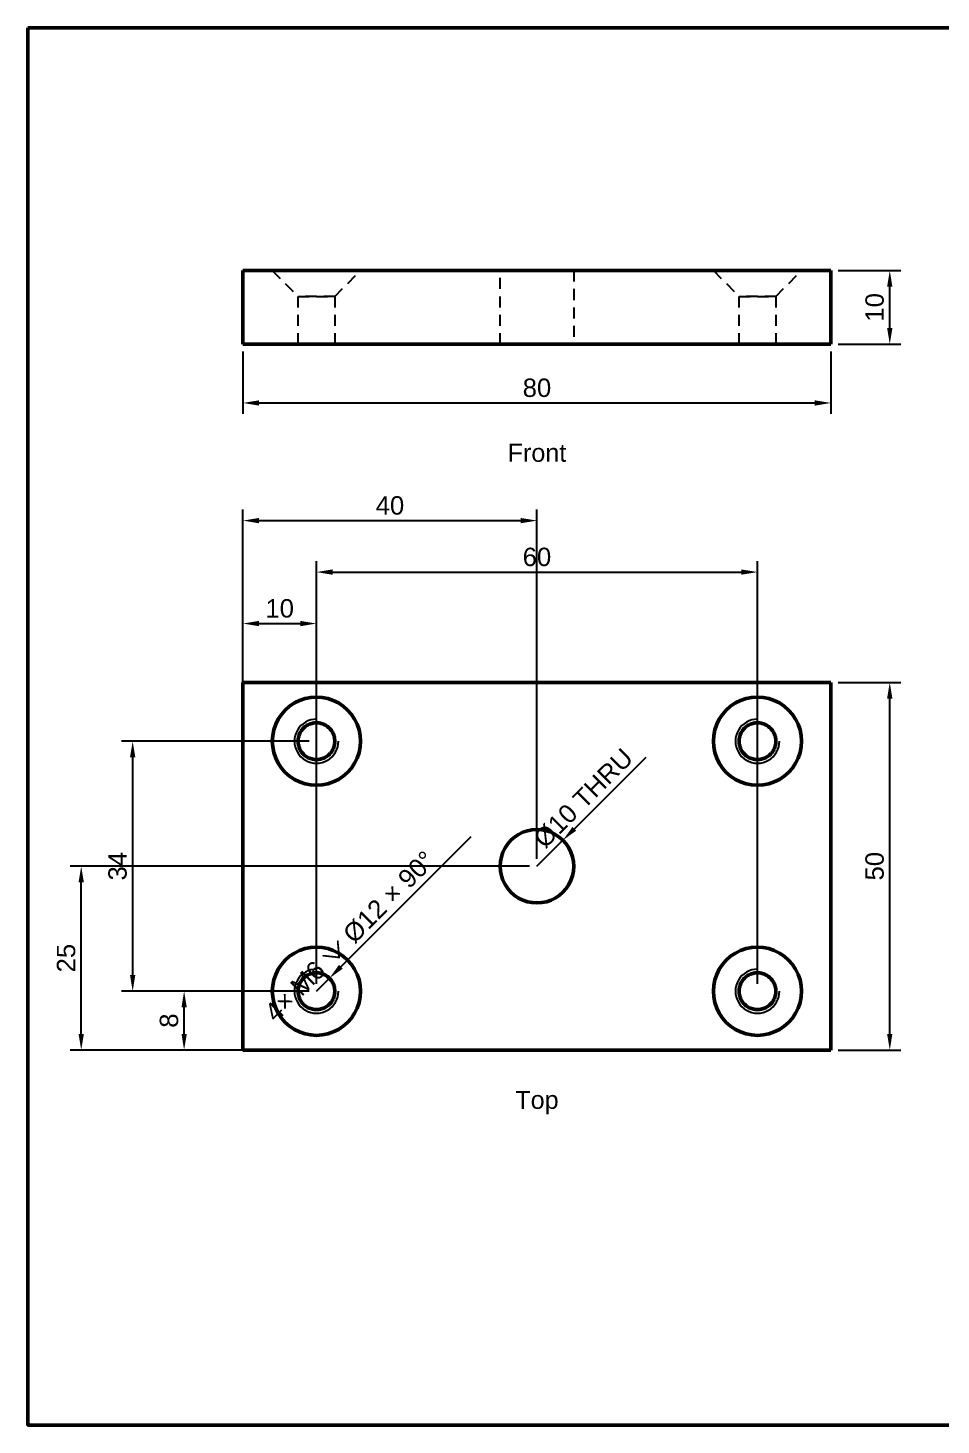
# Model space of a CAD drawing. Header units: millimetres. Extents: x 10 to 287, y 10 to 200.
# Drawn here: x 10 to 134.2, y 10 to 200 of the extents above; entities that cross this region are included whole.
import ezdxf
from ezdxf.enums import TextEntityAlignment as Align

# ---------------------------------------------------------------- set-up
doc = ezdxf.new("R2010")
doc.units = ezdxf.units.MM
doc.linetypes.add('HIDDEN', pattern=[2.5, 1.5, -1])
for name, color, linetype, lineweight in [('dims', 5, 'CONTINUOUS', 18), ('frame', 7, 'CONTINUOUS', 35), ('hidden', 8, 'HIDDEN', 25), ('text', 7, 'CONTINUOUS', 18), ('visible', 7, 'CONTINUOUS', 50)]:
    doc.layers.add(name, color=color, linetype=linetype, lineweight=lineweight)
doc.styles.get("Standard").update_dxf_attribs({"font": 'arial.ttf'})
doc.dimstyles.new('A3D', dxfattribs={"dimtxt": 2.5, "dimasz": 2.2, "dimexe": 1.5, "dimexo": 1, "dimgap": 0.8, "dimtad": 1, "dimdsep": 46, "dimtxsty": 'Standard', "dimcen": 2.5, "dimclrd": 5, "dimclre": 5, "dimclrt": 5, "dimadec": 1, "dimazin": 2, "dimtfac": 1, "dimtmove": 0, "dimatfit": 3})

msp = doc.modelspace()

# ---------------------------------------------------------------- linework, layer by layer
at = {"layer": 'frame', "lineweight": 50}
msp.add_lwpolyline([(10, 200), (287, 200), (287, 10), (10, 10)], close=True, dxfattribs=at)
at = {"layer": 'hidden'}
for points in [[(39.25, 157), (39.25, 167)], [(119.25, 167), (39.25, 167)], [(43.25, 167), (55.25, 167)], [(55.25, 167), (43.25, 167)], [(43.25, 167), (55.25, 167)], [(55.25, 167), (43.25, 167)], [(43.25, 167), (46.75, 163.5)], [(43.25, 167), (46.75, 163.5)], [(51.75, 163.5), (55.25, 167)], [(51.75, 163.5), (55.25, 167)], [(84.25, 167), (74.25, 167)], [(74.25, 167), (84.25, 167)], [(74.25, 157), (74.25, 167)], [(84.25, 167), (84.25, 157)], [(103.25, 167), (115.25, 167)], [(115.25, 167), (103.25, 167)], [(103.25, 167), (115.25, 167)], [(115.25, 167), (103.25, 167)], [(103.25, 167), (106.75, 163.5)], [(103.25, 167), (106.75, 163.5)], [(111.75, 163.5), (115.25, 167)], [(111.75, 163.5), (115.25, 167)], [(119.25, 157), (119.25, 167)], [(46.75, 163.5), (51.75, 163.5)], [(51.75, 163.5), (46.75, 163.5)], [(46.75, 163.5), (51.75, 163.5)], [(51.75, 163.5), (46.75, 163.5)], [(46.75, 157), (46.75, 163.5)], [(46.75, 157), (46.75, 163.5)], [(51.75, 163.5), (51.75, 157)], [(51.75, 163.5), (51.75, 157)], [(106.75, 163.5), (111.75, 163.5)], [(111.75, 163.5), (106.75, 163.5)], [(106.75, 163.5), (111.75, 163.5)], [(111.75, 163.5), (106.75, 163.5)], [(106.75, 157), (106.75, 163.5)], [(106.75, 157), (106.75, 163.5)], [(111.75, 163.5), (111.75, 157)], [(111.75, 163.5), (111.75, 157)], [(119.25, 157), (39.25, 157)], [(51.75, 157), (46.75, 157)], [(46.75, 157), (51.75, 157)], [(51.75, 157), (46.75, 157)], [(46.75, 157), (51.75, 157)], [(84.25, 157), (74.25, 157)], [(74.25, 157), (84.25, 157)], [(111.75, 157), (106.75, 157)], [(106.75, 157), (111.75, 157)], [(111.75, 157), (106.75, 157)], [(106.75, 157), (111.75, 157)], [(119.25, 111), (39.25, 111)], [(39.25, 111), (39.25, 61)], [(119.25, 61), (119.25, 111)], [(51.75, 103), (51.729, 103.326), (51.665, 103.647), (51.56, 103.957), (51.415, 104.25), (51.233, 104.522), (51.018, 104.768), (50.772, 104.983), (50.5, 105.165), (50.207, 105.31), (49.897, 105.415), (49.576, 105.479), (49.25, 105.5), (48.924, 105.479), (48.603, 105.415), (48.293, 105.31), (48, 105.165), (47.728, 104.983), (47.482, 104.768), (47.267, 104.522), (47.085, 104.25), (46.94, 103.957), (46.835, 103.647), (46.771, 103.326), (46.75, 103), (46.771, 102.674), (46.835, 102.353), (46.94, 102.043), (47.085, 101.75), (47.267, 101.478), (47.482, 101.232), (47.728, 101.017), (48, 100.835), (48.293, 100.69), (48.603, 100.585), (48.924, 100.521), (49.25, 100.5), (49.576, 100.521), (49.897, 100.585), (50.207, 100.69), (50.5, 100.835), (50.772, 101.017), (51.018, 101.232), (51.233, 101.478), (51.415, 101.75), (51.56, 102.043), (51.665, 102.353), (51.729, 102.674), (51.75, 103)], [(111.75, 103), (111.729, 103.326), (111.665, 103.647), (111.56, 103.957), (111.415, 104.25), (111.233, 104.522), (111.018, 104.768), (110.772, 104.983), (110.5, 105.165), (110.207, 105.31), (109.897, 105.415), (109.576, 105.479), (109.25, 105.5), (108.924, 105.479), (108.603, 105.415), (108.293, 105.31), (108, 105.165), (107.728, 104.983), (107.482, 104.768), (107.267, 104.522), (107.085, 104.25), (106.94, 103.957), (106.835, 103.647), (106.771, 103.326), (106.75, 103), (106.771, 102.674), (106.835, 102.353), (106.94, 102.043), (107.085, 101.75), (107.267, 101.478), (107.482, 101.232), (107.728, 101.017), (108, 100.835), (108.293, 100.69), (108.603, 100.585), (108.924, 100.521), (109.25, 100.5), (109.576, 100.521), (109.897, 100.585), (110.207, 100.69), (110.5, 100.835), (110.772, 101.017), (111.018, 101.232), (111.233, 101.478), (111.415, 101.75), (111.56, 102.043), (111.665, 102.353), (111.729, 102.674), (111.75, 103)], [(84.25, 86), (84.207, 86.653), (84.08, 87.294), (83.869, 87.913), (83.58, 88.5), (83.217, 89.044), (82.786, 89.536), (82.294, 89.967), (81.75, 90.33), (81.163, 90.619), (80.544, 90.83), (79.903, 90.957), (79.25, 91), (78.597, 90.957), (77.956, 90.83), (77.337, 90.619), (76.75, 90.33), (76.206, 89.967), (75.714, 89.536), (75.283, 89.044), (74.92, 88.5), (74.631, 87.913), (74.42, 87.294), (74.293, 86.653), (74.25, 86), (74.293, 85.347), (74.42, 84.706), (74.631, 84.087), (74.92, 83.5), (75.283, 82.956), (75.714, 82.464), (76.206, 82.033), (76.75, 81.67), (77.337, 81.381), (77.956, 81.17), (78.597, 81.043), (79.25, 81), (79.903, 81.043), (80.544, 81.17), (81.163, 81.381), (81.75, 81.67), (82.294, 82.033), (82.786, 82.464), (83.217, 82.956), (83.58, 83.5), (83.869, 84.087), (84.08, 84.706), (84.207, 85.347), (84.25, 86)], [(51.75, 69), (51.729, 69.326), (51.665, 69.647), (51.56, 69.957), (51.415, 70.25), (51.233, 70.522), (51.018, 70.768), (50.772, 70.983), (50.5, 71.165), (50.207, 71.31), (49.897, 71.415), (49.576, 71.479), (49.25, 71.5), (48.924, 71.479), (48.603, 71.415), (48.293, 71.31), (48, 71.165), (47.728, 70.983), (47.482, 70.768), (47.267, 70.522), (47.085, 70.25), (46.94, 69.957), (46.835, 69.647), (46.771, 69.326), (46.75, 69), (46.771, 68.674), (46.835, 68.353), (46.94, 68.043), (47.085, 67.75), (47.267, 67.478), (47.482, 67.232), (47.728, 67.017), (48, 66.835), (48.293, 66.69), (48.603, 66.585), (48.924, 66.521), (49.25, 66.5), (49.576, 66.521), (49.897, 66.585), (50.207, 66.69), (50.5, 66.835), (50.772, 67.017), (51.018, 67.232), (51.233, 67.478), (51.415, 67.75), (51.56, 68.043), (51.665, 68.353), (51.729, 68.674), (51.75, 69)], [(111.75, 69), (111.729, 69.326), (111.665, 69.647), (111.56, 69.957), (111.415, 70.25), (111.233, 70.522), (111.018, 70.768), (110.772, 70.983), (110.5, 71.165), (110.207, 71.31), (109.897, 71.415), (109.576, 71.479), (109.25, 71.5), (108.924, 71.479), (108.603, 71.415), (108.293, 71.31), (108, 71.165), (107.728, 70.983), (107.482, 70.768), (107.267, 70.522), (107.085, 70.25), (106.94, 69.957), (106.835, 69.647), (106.771, 69.326), (106.75, 69), (106.771, 68.674), (106.835, 68.353), (106.94, 68.043), (107.085, 67.75), (107.267, 67.478), (107.482, 67.232), (107.728, 67.017), (108, 66.835), (108.293, 66.69), (108.603, 66.585), (108.924, 66.521), (109.25, 66.5), (109.576, 66.521), (109.897, 66.585), (110.207, 66.69), (110.5, 66.835), (110.772, 67.017), (111.018, 67.232), (111.233, 67.478), (111.415, 67.75), (111.56, 68.043), (111.665, 68.353), (111.729, 68.674), (111.75, 69)], [(39.25, 61), (119.25, 61)]]:
    msp.add_lwpolyline(points, dxfattribs=at)
at = {"layer": 'visible', "lineweight": 50}
for points in [[(39.25, 157), (39.25, 167)], [(39.25, 167), (119.25, 167)], [(119.25, 157), (119.25, 167)], [(39.25, 157), (119.25, 157)], [(119.25, 111), (39.25, 111)], [(39.25, 111), (39.25, 61)], [(119.25, 61), (119.25, 111)], [(43.25, 103), (43.301, 103.783), (43.454, 104.553), (43.707, 105.296), (44.054, 106), (44.49, 106.653), (45.007, 107.243), (45.597, 107.76), (46.25, 108.196), (46.954, 108.543), (47.697, 108.796), (48.467, 108.949), (49.25, 109), (50.033, 108.949), (50.803, 108.796), (51.546, 108.543), (52.25, 108.196), (52.903, 107.76), (53.493, 107.243), (54.01, 106.653), (54.446, 106), (54.793, 105.296), (55.046, 104.553), (55.199, 103.783), (55.25, 103), (55.199, 102.217), (55.046, 101.447), (54.793, 100.704), (54.446, 100), (54.01, 99.347), (53.493, 98.757), (52.903, 98.24), (52.25, 97.804), (51.546, 97.457), (50.803, 97.204), (50.033, 97.051), (49.25, 97), (48.467, 97.051), (47.697, 97.204), (46.954, 97.457), (46.25, 97.804), (45.597, 98.24), (45.007, 98.757), (44.49, 99.347), (44.054, 100), (43.707, 100.704), (43.454, 101.447), (43.301, 102.217), (43.25, 103)], [(103.25, 103), (103.301, 103.783), (103.454, 104.553), (103.707, 105.296), (104.054, 106), (104.49, 106.653), (105.007, 107.243), (105.597, 107.76), (106.25, 108.196), (106.954, 108.543), (107.697, 108.796), (108.467, 108.949), (109.25, 109), (110.033, 108.949), (110.803, 108.796), (111.546, 108.543), (112.25, 108.196), (112.903, 107.76), (113.493, 107.243), (114.01, 106.653), (114.446, 106), (114.793, 105.296), (115.046, 104.553), (115.199, 103.783), (115.25, 103), (115.199, 102.217), (115.046, 101.447), (114.793, 100.704), (114.446, 100), (114.01, 99.347), (113.493, 98.757), (112.903, 98.24), (112.25, 97.804), (111.546, 97.457), (110.803, 97.204), (110.033, 97.051), (109.25, 97), (108.467, 97.051), (107.697, 97.204), (106.954, 97.457), (106.25, 97.804), (105.597, 98.24), (105.007, 98.757), (104.49, 99.347), (104.054, 100), (103.707, 100.704), (103.454, 101.447), (103.301, 102.217), (103.25, 103)], [(46.75, 103), (46.755, 103.164), (46.771, 103.326), (46.798, 103.488), (46.835, 103.647), (46.883, 103.804), (46.94, 103.957), (47.008, 104.106), (47.085, 104.25), (47.171, 104.389), (47.267, 104.522), (47.37, 104.648), (47.482, 104.768), (47.602, 104.88), (47.728, 104.983), (47.861, 105.079), (48, 105.165), (48.144, 105.242), (48.293, 105.31), (48.446, 105.367), (48.603, 105.415), (48.762, 105.452), (48.924, 105.479), (49.086, 105.495), (49.25, 105.5), (49.414, 105.495), (49.576, 105.479), (49.738, 105.452), (49.897, 105.415), (50.054, 105.367), (50.207, 105.31), (50.356, 105.242), (50.5, 105.165), (50.639, 105.079), (50.772, 104.983), (50.898, 104.88), (51.018, 104.768), (51.13, 104.648), (51.233, 104.522), (51.329, 104.389), (51.415, 104.25), (51.492, 104.106), (51.56, 103.957), (51.617, 103.804), (51.665, 103.647), (51.702, 103.488), (51.729, 103.326), (51.745, 103.164), (51.75, 103)], [(106.75, 103), (106.755, 103.164), (106.771, 103.326), (106.798, 103.488), (106.835, 103.647), (106.883, 103.804), (106.94, 103.957), (107.008, 104.106), (107.085, 104.25), (107.171, 104.389), (107.267, 104.522), (107.37, 104.648), (107.482, 104.768), (107.602, 104.88), (107.728, 104.983), (107.861, 105.079), (108, 105.165), (108.144, 105.242), (108.293, 105.31), (108.446, 105.367), (108.603, 105.415), (108.762, 105.452), (108.924, 105.479), (109.086, 105.495), (109.25, 105.5), (109.414, 105.495), (109.576, 105.479), (109.738, 105.452), (109.897, 105.415), (110.054, 105.367), (110.207, 105.31), (110.356, 105.242), (110.5, 105.165), (110.639, 105.079), (110.772, 104.983), (110.898, 104.88), (111.018, 104.768), (111.13, 104.648), (111.233, 104.522), (111.329, 104.389), (111.415, 104.25), (111.492, 104.106), (111.56, 103.957), (111.617, 103.804), (111.665, 103.647), (111.702, 103.488), (111.729, 103.326), (111.745, 103.164), (111.75, 103)], [(51.75, 103), (51.745, 102.836), (51.729, 102.674), (51.702, 102.512), (51.665, 102.353), (51.617, 102.196), (51.56, 102.043), (51.492, 101.894), (51.415, 101.75), (51.329, 101.611), (51.233, 101.478), (51.13, 101.352), (51.018, 101.232), (50.898, 101.12), (50.772, 101.017), (50.639, 100.921), (50.5, 100.835), (50.356, 100.758), (50.207, 100.69), (50.054, 100.633), (49.897, 100.585), (49.738, 100.548), (49.576, 100.521), (49.414, 100.505), (49.25, 100.5), (49.086, 100.505), (48.924, 100.521), (48.762, 100.548), (48.603, 100.585), (48.446, 100.633), (48.293, 100.69), (48.144, 100.758), (48, 100.835), (47.861, 100.921), (47.728, 101.017), (47.602, 101.12), (47.482, 101.232), (47.37, 101.352), (47.267, 101.478), (47.171, 101.611), (47.085, 101.75), (47.008, 101.894), (46.94, 102.043), (46.883, 102.196), (46.835, 102.353), (46.798, 102.512), (46.771, 102.674), (46.755, 102.836), (46.75, 103)], [(111.75, 103), (111.745, 102.836), (111.729, 102.674), (111.702, 102.512), (111.665, 102.353), (111.617, 102.196), (111.56, 102.043), (111.492, 101.894), (111.415, 101.75), (111.329, 101.611), (111.233, 101.478), (111.13, 101.352), (111.018, 101.232), (110.898, 101.12), (110.772, 101.017), (110.639, 100.921), (110.5, 100.835), (110.356, 100.758), (110.207, 100.69), (110.054, 100.633), (109.897, 100.585), (109.738, 100.548), (109.576, 100.521), (109.414, 100.505), (109.25, 100.5), (109.086, 100.505), (108.924, 100.521), (108.762, 100.548), (108.603, 100.585), (108.446, 100.633), (108.293, 100.69), (108.144, 100.758), (108, 100.835), (107.861, 100.921), (107.728, 101.017), (107.602, 101.12), (107.482, 101.232), (107.37, 101.352), (107.267, 101.478), (107.171, 101.611), (107.085, 101.75), (107.008, 101.894), (106.94, 102.043), (106.883, 102.196), (106.835, 102.353), (106.798, 102.512), (106.771, 102.674), (106.755, 102.836), (106.75, 103)], [(84.25, 86), (84.207, 86.653), (84.08, 87.294), (83.869, 87.913), (83.58, 88.5), (83.217, 89.044), (82.786, 89.536), (82.294, 89.967), (81.75, 90.33), (81.163, 90.619), (80.544, 90.83), (79.903, 90.957), (79.25, 91), (78.597, 90.957), (77.956, 90.83), (77.337, 90.619), (76.75, 90.33), (76.206, 89.967), (75.714, 89.536), (75.283, 89.044), (74.92, 88.5), (74.631, 87.913), (74.42, 87.294), (74.293, 86.653), (74.25, 86), (74.293, 85.347), (74.42, 84.706), (74.631, 84.087), (74.92, 83.5), (75.283, 82.956), (75.714, 82.464), (76.206, 82.033), (76.75, 81.67), (77.337, 81.381), (77.956, 81.17), (78.597, 81.043), (79.25, 81), (79.903, 81.043), (80.544, 81.17), (81.163, 81.381), (81.75, 81.67), (82.294, 82.033), (82.786, 82.464), (83.217, 82.956), (83.58, 83.5), (83.869, 84.087), (84.08, 84.706), (84.207, 85.347), (84.25, 86)], [(43.25, 69), (43.301, 69.783), (43.454, 70.553), (43.707, 71.296), (44.054, 72), (44.49, 72.653), (45.007, 73.243), (45.597, 73.76), (46.25, 74.196), (46.954, 74.543), (47.697, 74.796), (48.467, 74.949), (49.25, 75), (50.033, 74.949), (50.803, 74.796), (51.546, 74.543), (52.25, 74.196), (52.903, 73.76), (53.493, 73.243), (54.01, 72.653), (54.446, 72), (54.793, 71.296), (55.046, 70.553), (55.199, 69.783), (55.25, 69), (55.199, 68.217), (55.046, 67.447), (54.793, 66.704), (54.446, 66), (54.01, 65.347), (53.493, 64.757), (52.903, 64.24), (52.25, 63.804), (51.546, 63.457), (50.803, 63.204), (50.033, 63.051), (49.25, 63), (48.467, 63.051), (47.697, 63.204), (46.954, 63.457), (46.25, 63.804), (45.597, 64.24), (45.007, 64.757), (44.49, 65.347), (44.054, 66), (43.707, 66.704), (43.454, 67.447), (43.301, 68.217), (43.25, 69)], [(103.25, 69), (103.301, 69.783), (103.454, 70.553), (103.707, 71.296), (104.054, 72), (104.49, 72.653), (105.007, 73.243), (105.597, 73.76), (106.25, 74.196), (106.954, 74.543), (107.697, 74.796), (108.467, 74.949), (109.25, 75), (110.033, 74.949), (110.803, 74.796), (111.546, 74.543), (112.25, 74.196), (112.903, 73.76), (113.493, 73.243), (114.01, 72.653), (114.446, 72), (114.793, 71.296), (115.046, 70.553), (115.199, 69.783), (115.25, 69), (115.199, 68.217), (115.046, 67.447), (114.793, 66.704), (114.446, 66), (114.01, 65.347), (113.493, 64.757), (112.903, 64.24), (112.25, 63.804), (111.546, 63.457), (110.803, 63.204), (110.033, 63.051), (109.25, 63), (108.467, 63.051), (107.697, 63.204), (106.954, 63.457), (106.25, 63.804), (105.597, 64.24), (105.007, 64.757), (104.49, 65.347), (104.054, 66), (103.707, 66.704), (103.454, 67.447), (103.301, 68.217), (103.25, 69)], [(46.75, 69), (46.755, 69.164), (46.771, 69.326), (46.798, 69.488), (46.835, 69.647), (46.883, 69.804), (46.94, 69.957), (47.008, 70.106), (47.085, 70.25), (47.171, 70.389), (47.267, 70.522), (47.37, 70.648), (47.482, 70.768), (47.602, 70.88), (47.728, 70.983), (47.861, 71.079), (48, 71.165), (48.144, 71.242), (48.293, 71.31), (48.446, 71.367), (48.603, 71.415), (48.762, 71.452), (48.924, 71.479), (49.086, 71.495), (49.25, 71.5), (49.414, 71.495), (49.576, 71.479), (49.738, 71.452), (49.897, 71.415), (50.054, 71.367), (50.207, 71.31), (50.356, 71.242), (50.5, 71.165), (50.639, 71.079), (50.772, 70.983), (50.898, 70.88), (51.018, 70.768), (51.13, 70.648), (51.233, 70.522), (51.329, 70.389), (51.415, 70.25), (51.492, 70.106), (51.56, 69.957), (51.617, 69.804), (51.665, 69.647), (51.702, 69.488), (51.729, 69.326), (51.745, 69.164), (51.75, 69)], [(106.75, 69), (106.755, 69.164), (106.771, 69.326), (106.798, 69.488), (106.835, 69.647), (106.883, 69.804), (106.94, 69.957), (107.008, 70.106), (107.085, 70.25), (107.171, 70.389), (107.267, 70.522), (107.37, 70.648), (107.482, 70.768), (107.602, 70.88), (107.728, 70.983), (107.861, 71.079), (108, 71.165), (108.144, 71.242), (108.293, 71.31), (108.446, 71.367), (108.603, 71.415), (108.762, 71.452), (108.924, 71.479), (109.086, 71.495), (109.25, 71.5), (109.414, 71.495), (109.576, 71.479), (109.738, 71.452), (109.897, 71.415), (110.054, 71.367), (110.207, 71.31), (110.356, 71.242), (110.5, 71.165), (110.639, 71.079), (110.772, 70.983), (110.898, 70.88), (111.018, 70.768), (111.13, 70.648), (111.233, 70.522), (111.329, 70.389), (111.415, 70.25), (111.492, 70.106), (111.56, 69.957), (111.617, 69.804), (111.665, 69.647), (111.702, 69.488), (111.729, 69.326), (111.745, 69.164), (111.75, 69)], [(51.75, 69), (51.745, 68.836), (51.729, 68.674), (51.702, 68.512), (51.665, 68.353), (51.617, 68.196), (51.56, 68.043), (51.492, 67.894), (51.415, 67.75), (51.329, 67.611), (51.233, 67.478), (51.13, 67.352), (51.018, 67.232), (50.898, 67.12), (50.772, 67.017), (50.639, 66.921), (50.5, 66.835), (50.356, 66.758), (50.207, 66.69), (50.054, 66.633), (49.897, 66.585), (49.738, 66.548), (49.576, 66.521), (49.414, 66.505), (49.25, 66.5), (49.086, 66.505), (48.924, 66.521), (48.762, 66.548), (48.603, 66.585), (48.446, 66.633), (48.293, 66.69), (48.144, 66.758), (48, 66.835), (47.861, 66.921), (47.728, 67.017), (47.602, 67.12), (47.482, 67.232), (47.37, 67.352), (47.267, 67.478), (47.171, 67.611), (47.085, 67.75), (47.008, 67.894), (46.94, 68.043), (46.883, 68.196), (46.835, 68.353), (46.798, 68.512), (46.771, 68.674), (46.755, 68.836), (46.75, 69)], [(111.75, 69), (111.745, 68.836), (111.729, 68.674), (111.702, 68.512), (111.665, 68.353), (111.617, 68.196), (111.56, 68.043), (111.492, 67.894), (111.415, 67.75), (111.329, 67.611), (111.233, 67.478), (111.13, 67.352), (111.018, 67.232), (110.898, 67.12), (110.772, 67.017), (110.639, 66.921), (110.5, 66.835), (110.356, 66.758), (110.207, 66.69), (110.054, 66.633), (109.897, 66.585), (109.738, 66.548), (109.576, 66.521), (109.414, 66.505), (109.25, 66.5), (109.086, 66.505), (108.924, 66.521), (108.762, 66.548), (108.603, 66.585), (108.446, 66.633), (108.293, 66.69), (108.144, 66.758), (108, 66.835), (107.861, 66.921), (107.728, 67.017), (107.602, 67.12), (107.482, 67.232), (107.37, 67.352), (107.267, 67.478), (107.171, 67.611), (107.085, 67.75), (107.008, 67.894), (106.94, 68.043), (106.883, 68.196), (106.835, 68.353), (106.798, 68.512), (106.771, 68.674), (106.755, 68.836), (106.75, 69)], [(39.25, 61), (119.25, 61)]]:
    msp.add_lwpolyline(points, dxfattribs=at)
at = {"layer": 'visible', "lineweight": 25}
for points in [[(49.25, 106), (48.858, 105.974), (48.474, 105.898), (48.102, 105.772), (47.75, 105.598), (47.424, 105.38), (47.129, 105.121), (46.87, 104.826), (46.652, 104.5), (46.478, 104.148), (46.352, 103.776), (46.276, 103.392), (46.25, 103), (46.276, 102.608), (46.352, 102.224), (46.478, 101.852), (46.652, 101.5), (46.87, 101.174), (47.129, 100.879), (47.424, 100.62), (47.75, 100.402), (48.102, 100.228), (48.474, 100.102), (48.858, 100.026), (49.25, 100), (49.642, 100.026), (50.026, 100.102), (50.398, 100.228), (50.75, 100.402), (51.076, 100.62), (51.371, 100.879), (51.63, 101.174), (51.848, 101.5), (52.022, 101.852), (52.148, 102.224), (52.224, 102.608), (52.25, 103)], [(109.25, 106), (108.858, 105.974), (108.474, 105.898), (108.102, 105.772), (107.75, 105.598), (107.424, 105.38), (107.129, 105.121), (106.87, 104.826), (106.652, 104.5), (106.478, 104.148), (106.352, 103.776), (106.276, 103.392), (106.25, 103), (106.276, 102.608), (106.352, 102.224), (106.478, 101.852), (106.652, 101.5), (106.87, 101.174), (107.129, 100.879), (107.424, 100.62), (107.75, 100.402), (108.102, 100.228), (108.474, 100.102), (108.858, 100.026), (109.25, 100), (109.642, 100.026), (110.026, 100.102), (110.398, 100.228), (110.75, 100.402), (111.076, 100.62), (111.371, 100.879), (111.63, 101.174), (111.848, 101.5), (112.022, 101.852), (112.148, 102.224), (112.224, 102.608), (112.25, 103)], [(49.25, 72), (48.858, 71.974), (48.474, 71.898), (48.102, 71.772), (47.75, 71.598), (47.424, 71.38), (47.129, 71.121), (46.87, 70.826), (46.652, 70.5), (46.478, 70.148), (46.352, 69.776), (46.276, 69.392), (46.25, 69), (46.276, 68.608), (46.352, 68.224), (46.478, 67.852), (46.652, 67.5), (46.87, 67.174), (47.129, 66.879), (47.424, 66.62), (47.75, 66.402), (48.102, 66.228), (48.474, 66.102), (48.858, 66.026), (49.25, 66), (49.642, 66.026), (50.026, 66.102), (50.398, 66.228), (50.75, 66.402), (51.076, 66.62), (51.371, 66.879), (51.63, 67.174), (51.848, 67.5), (52.022, 67.852), (52.148, 68.224), (52.224, 68.608), (52.25, 69)], [(109.25, 72), (108.858, 71.974), (108.474, 71.898), (108.102, 71.772), (107.75, 71.598), (107.424, 71.38), (107.129, 71.121), (106.87, 70.826), (106.652, 70.5), (106.478, 70.148), (106.352, 69.776), (106.276, 69.392), (106.25, 69), (106.276, 68.608), (106.352, 68.224), (106.478, 67.852), (106.652, 67.5), (106.87, 67.174), (107.129, 66.879), (107.424, 66.62), (107.75, 66.402), (108.102, 66.228), (108.474, 66.102), (108.858, 66.026), (109.25, 66), (109.642, 66.026), (110.026, 66.102), (110.398, 66.228), (110.75, 66.402), (111.076, 66.62), (111.371, 66.879), (111.63, 67.174), (111.848, 67.5), (112.022, 67.852), (112.148, 68.224), (112.224, 68.608), (112.25, 69)]]:
    msp.add_lwpolyline(points, dxfattribs=at)

# ---------------------------------------------------------------- texts
at = {"layer": 'text'}
for s, p in [('Front', (79.25, 141)), ('Top', (79.25, 53))]:
    msp.add_text(s, height=2.45, dxfattribs=at).set_placement(p, align=Align.CENTER)

# ---------------------------------------------------------------- dimensions: what is measured, and where the dimension line sits
at = {"layer": 'dims'}
for base, p1, p2 in [((127.25, 157), (119.25, 157), (119.25, 167)), ((127.25, 61), (119.25, 61), (119.25, 111)), ((24.25, 69), (49.25, 69), (49.25, 103)), ((17.25, 61), (119.25, 61), (79.25, 86)), ((31.25, 61), (119.25, 61), (49.25, 69))]:
    msp.add_linear_dim(base=base, p1=p1, p2=p2, angle=90, dimstyle='A3D', dxfattribs=at).render()
for base, p1, p2 in [((39.25, 149), (39.25, 157), (119.25, 157)), ((39.25, 133), (39.25, 61), (79.25, 86)), ((49.25, 126), (49.25, 69), (109.25, 69)), ((39.25, 119), (39.25, 61), (49.25, 69))]:
    msp.add_linear_dim(base=base, p1=p1, p2=p2, dimstyle='A3D', dxfattribs=at).render()
for center, radius, location, text in [((79.25, 86), 5, (87.028, 93.778), 'Ø10 THRU'), ((49.25, 69), 2.5, (55.26, 75.01), '4× M6 ⌵ Ø12 × 90°')]:
    msp.add_diameter_dim(center=center, radius=radius, location=location, text=text, dimstyle='A3D', override={"dimtmove": 0}, dxfattribs=at).render()

doc.saveas('drawing.dxf')
